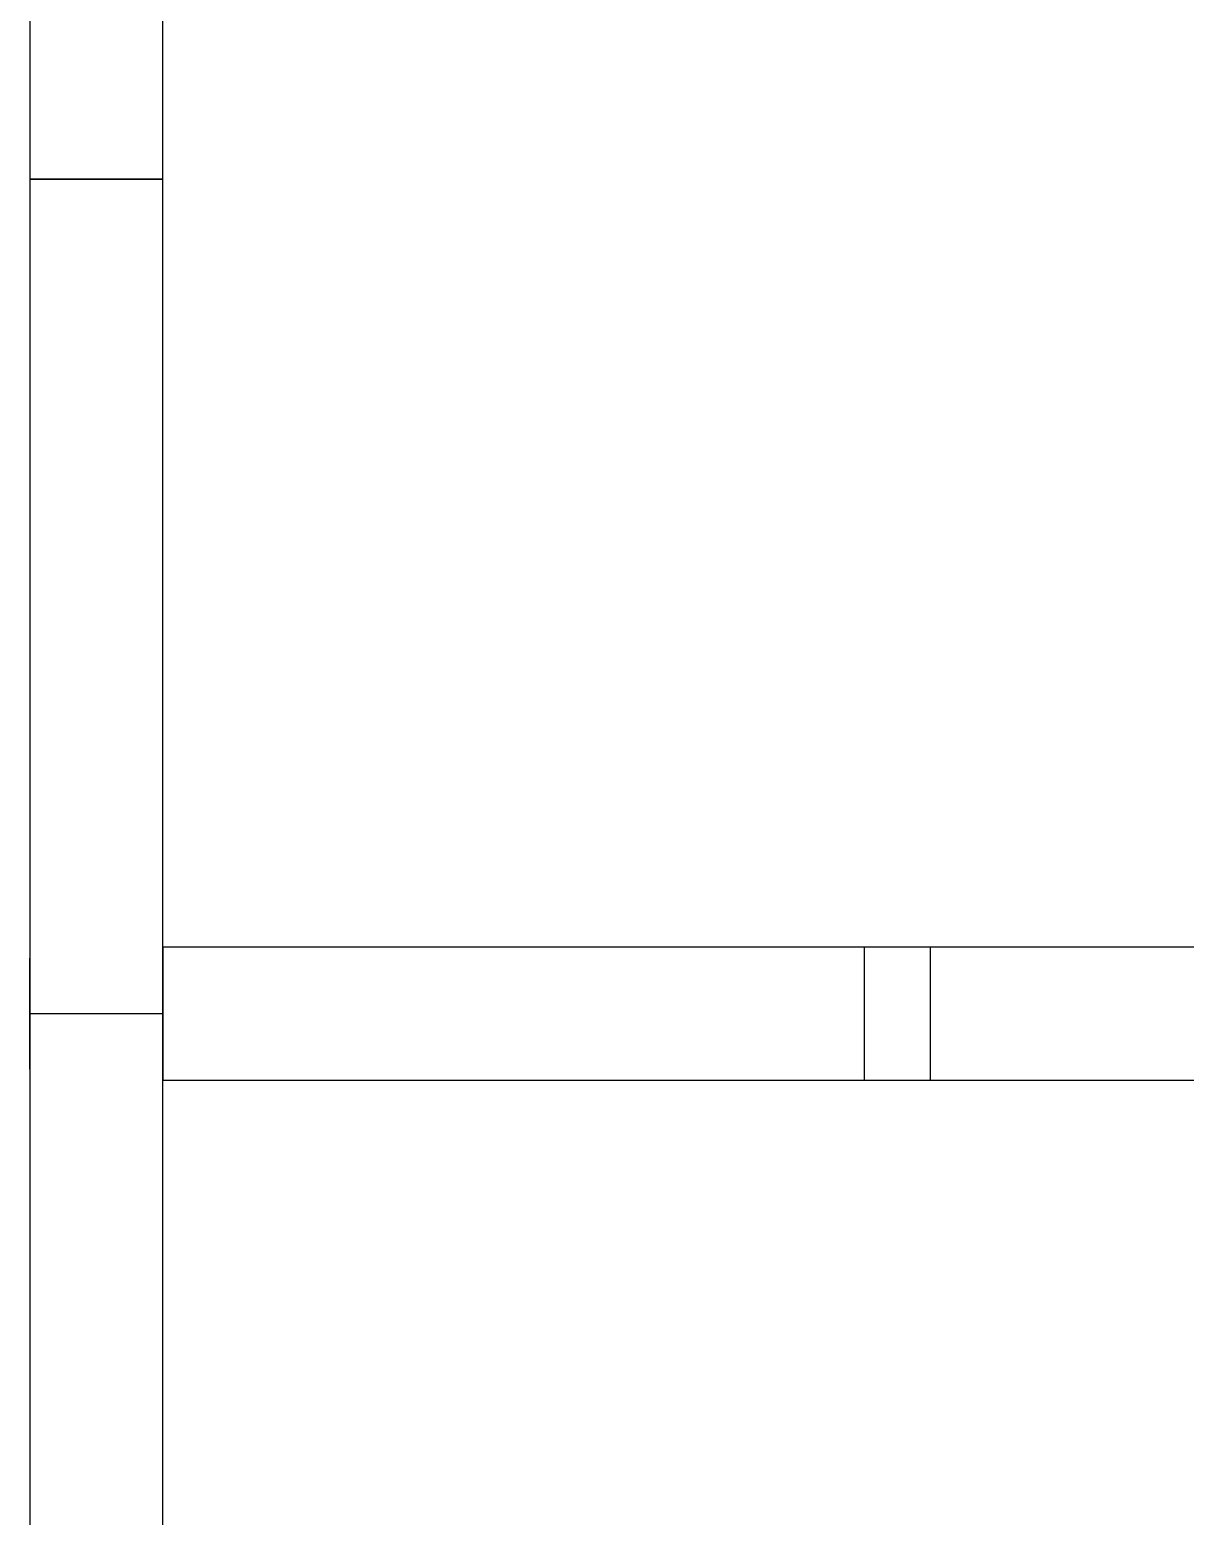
# Model space of a CAD drawing. Header units: centimetres. Extents: x -71 to 5571, y -2315 to 960.
# Drawn here: x 4974.8 to 5061.7, y 344.5 to 456.2 of the extents above; entities that cross this region are included whole.
import ezdxf

# ---------------------------------------------------------------- set-up
doc = ezdxf.new("R2010")
doc.units = ezdxf.units.CM
doc.layers.add('IC_DUVAR_100', color=7, linetype='Continuous')
doc.layers.add('IC_UCLU_H_100', color=3, linetype='Continuous')

# ---------------------------------------------------------------- blocks, each defined once
blk = doc.blocks.new("100'LÜK 57.75'LİK PANO")
blk.add_lwpolyline([(0, 0), (10, 0), (10, 57.75), (0, 57.75)], close=True)
blk = doc.blocks.new("100'LÜK 115.5'LİK PANO")
blk.add_lwpolyline([(0, 0), (10, 0), (10, 115.5), (0, 115.5)], close=True)
blk = doc.blocks.new("100'LÜK 125'LİK PANO")
blk.add_lwpolyline([(0, 0), (10, 0), (10, 125.5), (0, 125.5)], close=True)
blk = doc.blocks.new("100'LÜK 125'LİK KAPILI PANO(82'LİK) [SAG ALT]")
blk.add_lwpolyline([(0, 0), (10, 0), (10, 21.75), (0, 21.75)], close=True)
blk = doc.blocks.new('100X100 3 LÜ H BAĞLANTI DİREĞİ')
for p, q in [((9.17, 5), (5, 5)), ((5, 5), (5, -5)), ((-5, -4.17), (-5, 4.17)), ((5, -4.17), (5, 4.17)), ((5, 0), (-5, 0)), ((-5, 0), (-5, -4.17)), ((5, -4.17), (5, 0)), ((5, -5), (9.17, -5))]:
    blk.add_line(p, q)

msp = doc.modelspace()

# ---------------------------------------------------------------- block references
at = {"layer": 'IC_DUVAR_100'}
for name, p in [("100'LÜK 125'LİK KAPILI PANO(82'LİK) [SAG ALT]", (4974.75, 445)), ("100'LÜK 125'LİK PANO", (4974.75, 319.5))]:
    msp.add_blockref(name, p, dxfattribs=at)
at = {"layer": 'IC_DUVAR_100', "rotation": 270}
for name, p in [("100'LÜK 57.75'LİK PANO", (4984.75, 387.25)), ("100'LÜK 115.5'LİK PANO", (5037.5, 387.25))]:
    msp.add_blockref(name, p, dxfattribs=at)
at = {"layer": 'IC_UCLU_H_100'}
msp.add_blockref('100X100 3 LÜ H BAĞLANTI DİREĞİ', (4979.75, 382.25), dxfattribs=at)

doc.saveas('drawing.dxf')
